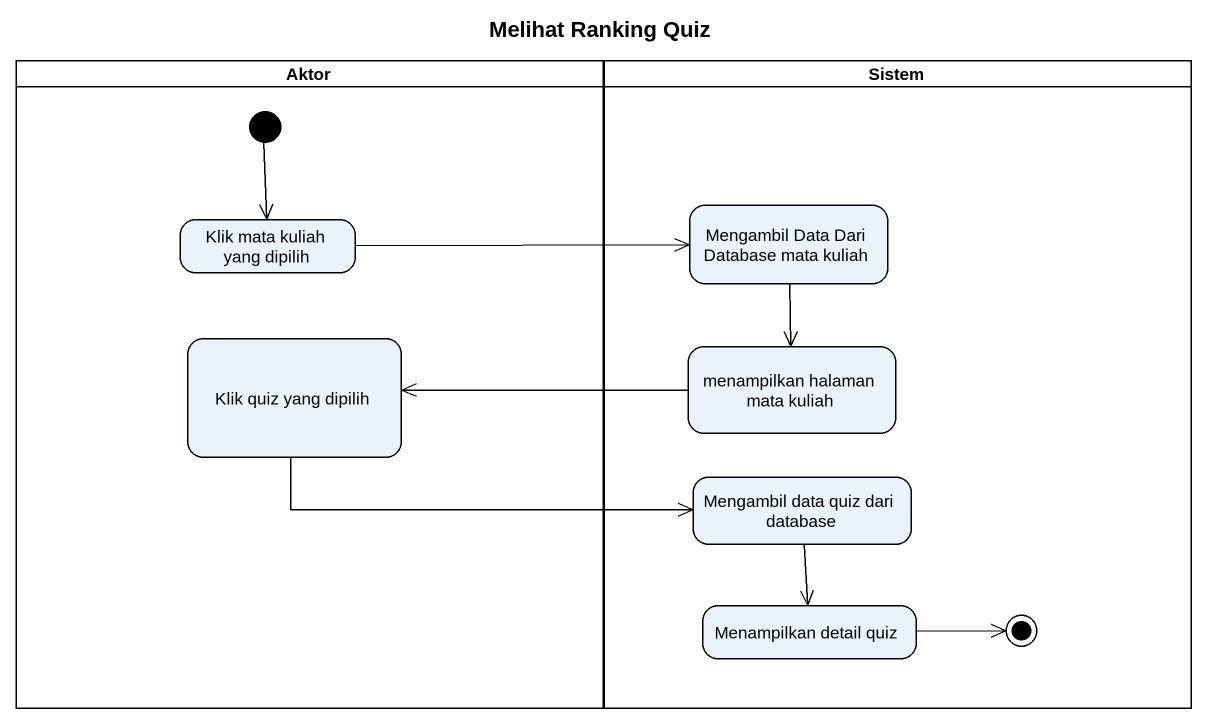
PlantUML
@startuml
title Melihat Ranking Quiz
hide empty description
state Aktor <<partition>> {
  state "Klik mata kuliah yang dipilih" as Klik_mata_kuliah_yang
  state "Klik quiz yang dipilih" as Klik_quiz_yang_dipilih
  [*] --> Klik_mata_kuliah_yang
}
state Sistem <<partition>> {
  state "Mengambil Data Dari Database mata kuliah" as Mengambil_Data_Dari
  state "menampilkan halaman mata kuliah" as menampilkan_halaman_mata
  state "Mengambil data quiz dari database" as Mengambil_data_quiz_dari
  state "Menampilkan detail quiz" as Menampilkan_detail_quiz
  Menampilkan_detail_quiz -right-> [*]
}
Mengambil_Data_Dari --> menampilkan_halaman_mata
Klik_mata_kuliah_yang -right-> Mengambil_Data_Dari
Klik_quiz_yang_dipilih -right-> Mengambil_data_quiz_dari
menampilkan_halaman_mata -left-> Klik_quiz_yang_dipilih
Mengambil_data_quiz_dari --> Menampilkan_detail_quiz
@enduml
